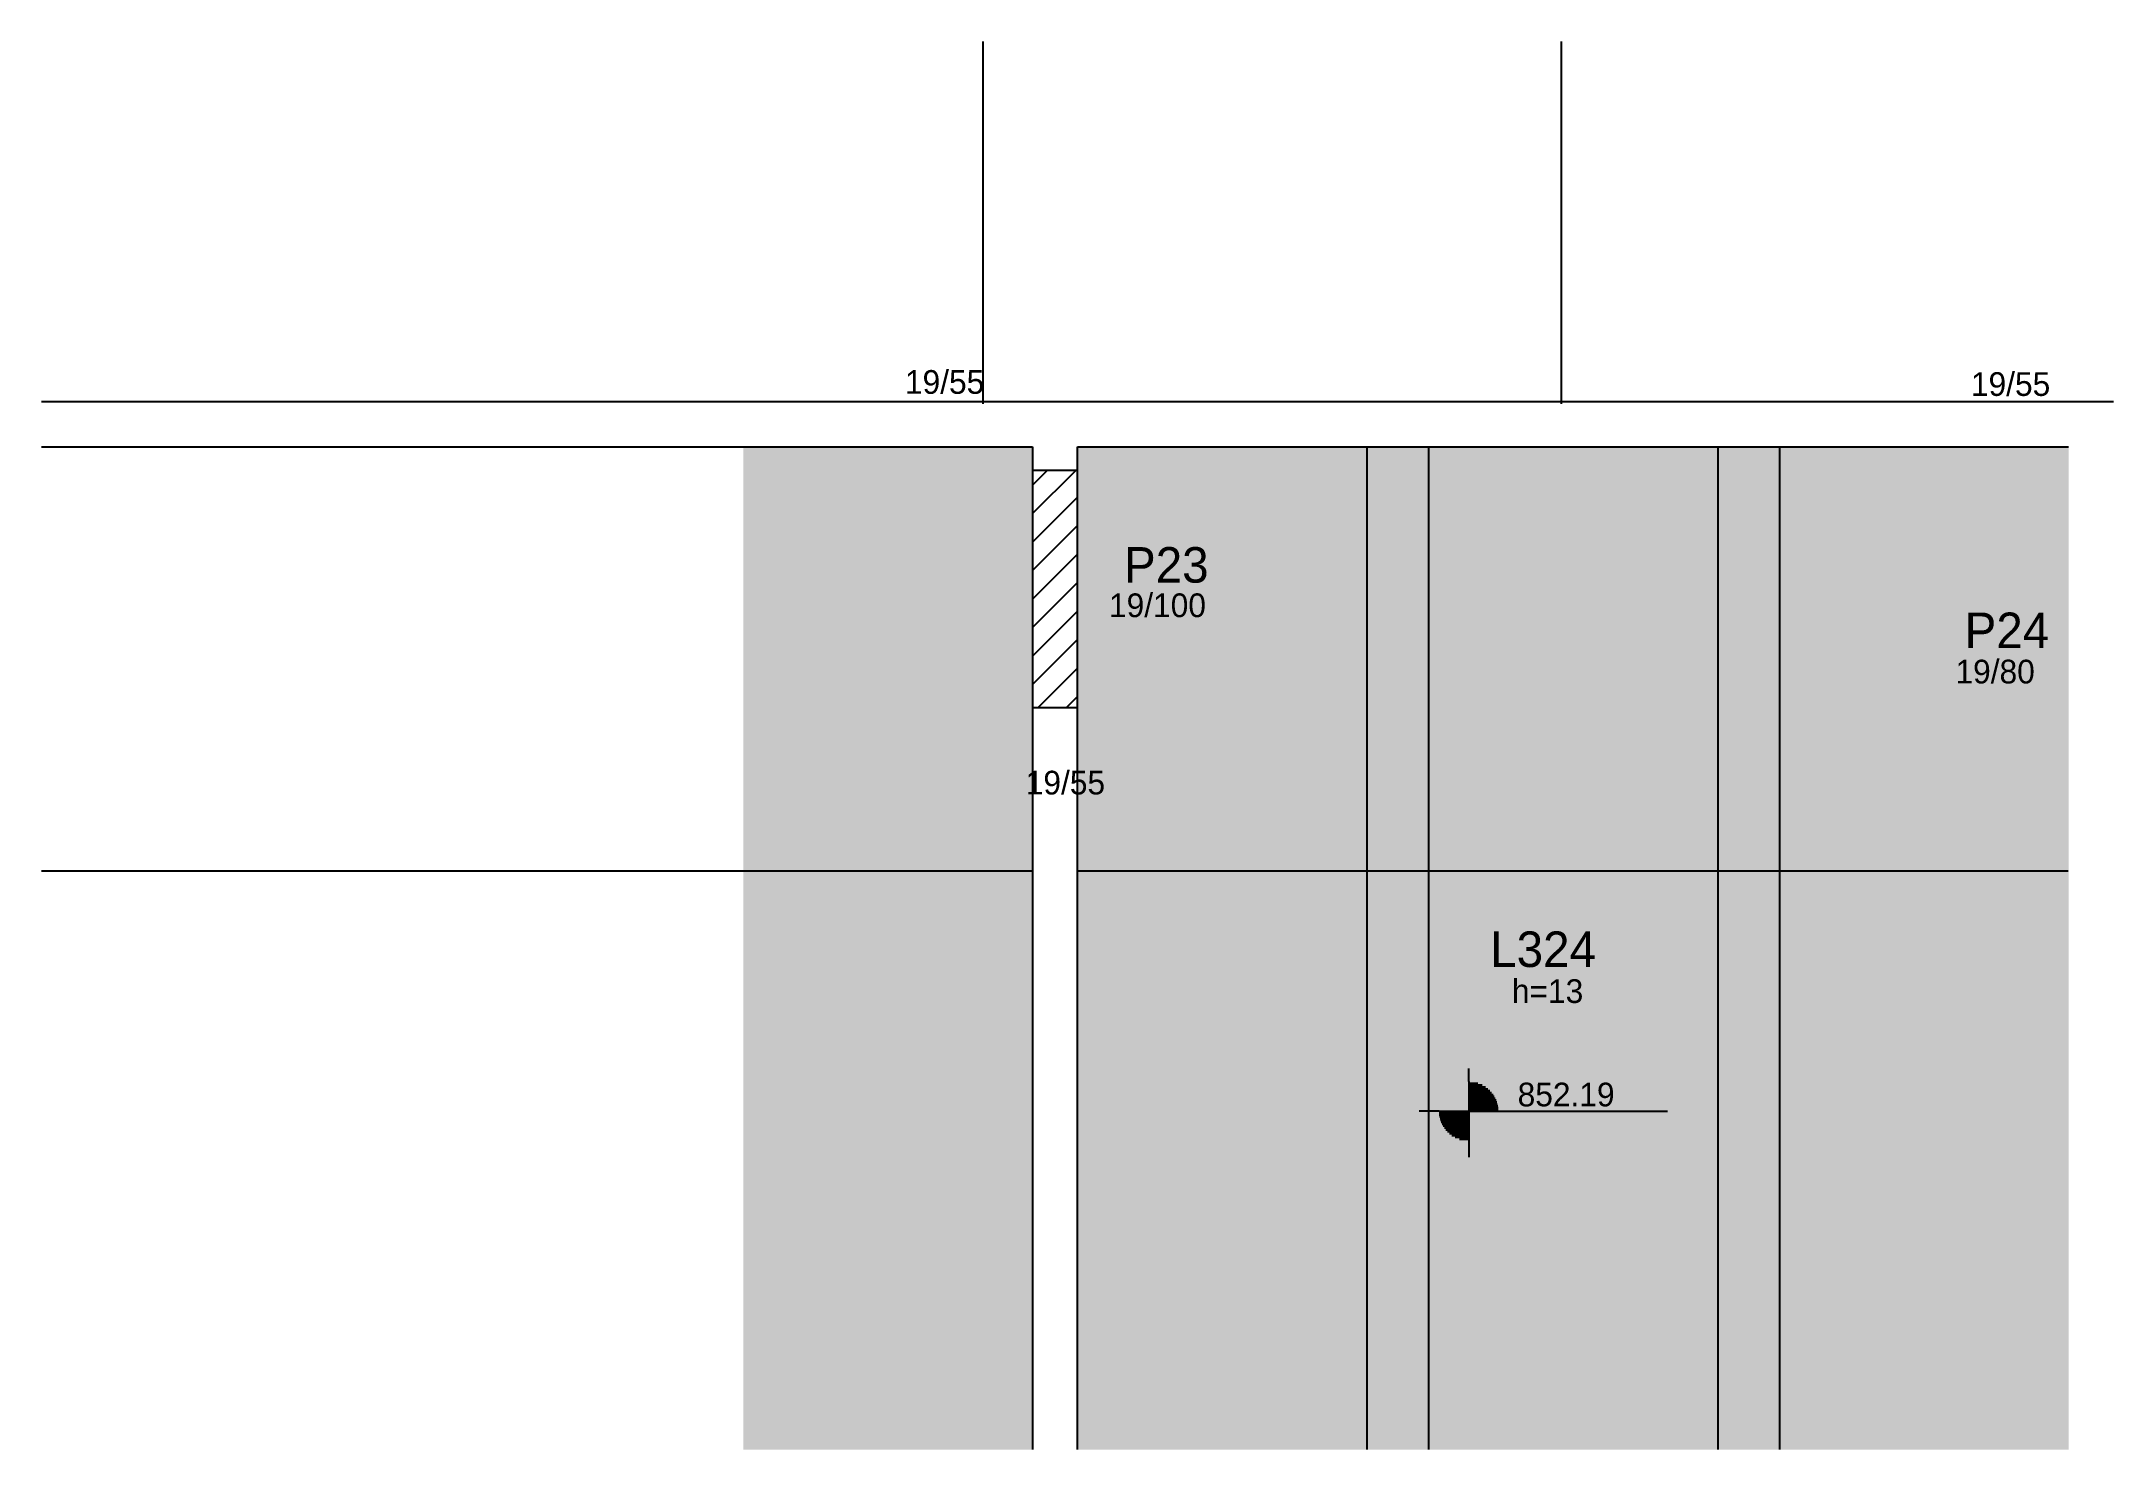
# Model space of a CAD drawing. Header units: metres. Extents: x 4478 to 5352, y 1668 to 2262.
import ezdxf

# ---------------------------------------------------------------- set-up
doc = ezdxf.new("R2010")
doc.units = ezdxf.units.M
for name, color, linetype in [('3', 7, 'Continuous'), ('4', 7, 'Continuous'), ('7', 7, 'Continuous'), ('Hachura', 7, 'Continuous'), ('Painéis', 7, 'Continuous'), ('REAPROVEITAMENTO', 7, 'Continuous')]:
    doc.layers.add(name, color=color, linetype=linetype)

msp = doc.modelspace()

# ---------------------------------------------------------------- hatches: boundary and pattern name
at = {"layer": 'Hachura'}
h = msp.add_hatch(color=7, dxfattribs=at)
h.dxf.hatch_style = 1
h.paths.add_polyline_path([(5037.08, 1667.94), (5063.08, 1667.94), (5063.08, 1667.94), (5063.08, 2090.94), (5063.08, 2090.94), (5037.08, 2090.94), (5037.08, 2090.94), (5037.08, 1667.94)])
h = msp.add_hatch(color=7, dxfattribs=at)
h.dxf.hatch_style = 1
h.paths.add_polyline_path([(5185.08, 1667.94), (5211.08, 1667.94), (5211.08, 1667.94), (5211.08, 2090.94), (5211.08, 2090.94), (5185.08, 2090.94), (5185.08, 2090.94), (5185.08, 1667.94)])
at = {"layer": 'REAPROVEITAMENTO'}
h = msp.add_hatch(color=7, dxfattribs=at)
h.dxf.hatch_style = 1
h.paths.add_polyline_path([(4896.08, 1667.94), (4774.08, 1667.94), (4774.08, 1667.94), (4774.08, 2090.94), (4774.08, 2090.94), (4896.08, 2090.94), (4896.08, 2090.94), (4896.08, 1667.94)])
h = msp.add_hatch(color=7, dxfattribs=at)
h.dxf.hatch_style = 1
h.paths.add_polyline_path([(5037.07, 1667.94), (4915.07, 1667.94), (4915.07, 1667.94), (4915.07, 2090.94), (4915.07, 2090.94), (5037.07, 2090.94), (5037.07, 2090.94), (5037.07, 1667.94)])
h = msp.add_hatch(color=7, dxfattribs=at)
h.dxf.hatch_style = 1
h.paths.add_polyline_path([(5185.08, 1667.94), (5063.08, 1667.94), (5063.08, 1667.94), (5063.08, 2090.94), (5063.08, 2090.94), (5185.08, 2090.94), (5185.08, 2090.94), (5185.08, 1667.94)])
h = msp.add_hatch(color=7, dxfattribs=at)
h.dxf.hatch_style = 1
h.paths.add_polyline_path([(5333.08, 1667.94), (5211.08, 1667.94), (5211.08, 1667.94), (5211.08, 2090.94), (5211.08, 2090.94), (5333.08, 2090.94), (5333.08, 2090.94), (5333.08, 1667.94)])

# ---------------------------------------------------------------- linework, layer by layer
at = {"layer": '3', "color": 7, "lineweight": 25}
for p, q in [((4896.07, 2062.74), (4914.26, 2080.94)), ((4896.07, 2074.76), (4902.24, 2080.94)), ((4896.07, 2050.72), (4915.07, 2069.72)), ((4896.07, 2038.7), (4915.07, 2057.7)), ((4896.07, 2026.68), (4915.07, 2045.68)), ((4896.07, 2014.66), (4915.07, 2033.66)), ((4896.07, 2002.64), (4915.07, 2021.64)), ((4896.07, 1990.62), (4915.07, 2009.62)), ((4898.41, 1980.94), (4915.07, 1997.6)), ((4910.43, 1980.94), (4915.07, 1985.58)), ((5080.03, 1823.15), (5080.03, 1828.65)), ((5080.03, 1823.15), (5080.03, 1798.15)), ((5080.03, 1822.54), (5083.88, 1822.54)), ((5080.03, 1821.75), (5085.78, 1821.75)), ((5080.03, 1820.95), (5087.1, 1820.95)), ((5080.03, 1820.16), (5088.14, 1820.16)), ((5080.03, 1819.37), (5088.99, 1819.37)), ((5080.03, 1818.57), (5089.7, 1818.57)), ((5067.53, 1810.65), (5059.11, 1810.65)), ((5067.53, 1810.65), (5092.53, 1810.65)), ((5080.03, 1809.85), (5067.53, 1809.85)), ((5080.03, 1817.78), (5090.3, 1817.78)), ((5080.03, 1816.99), (5090.8, 1816.99)), ((5080.03, 1816.2), (5091.23, 1816.2)), ((5080.03, 1815.4), (5091.59, 1815.4)), ((5080.03, 1814.61), (5091.89, 1814.61)), ((5080.03, 1813.82), (5092.12, 1813.82)), ((5080.03, 1813.02), (5092.3, 1813.02)), ((5080.03, 1812.23), (5092.43, 1812.23)), ((5080.03, 1811.44), (5092.53, 1811.44)), ((5092.53, 1810.65), (5163.96, 1810.65)), ((5080.03, 1809.06), (5067.63, 1809.06)), ((5080.03, 1808.27), (5067.76, 1808.27)), ((5080.03, 1807.47), (5067.94, 1807.47)), ((5080.03, 1806.68), (5068.18, 1806.68)), ((5080.03, 1805.89), (5068.47, 1805.89)), ((5080.03, 1805.1), (5068.83, 1805.1)), ((5080.03, 1804.3), (5069.26, 1804.3)), ((5080.03, 1803.51), (5069.77, 1803.51)), ((5080.03, 1802.72), (5070.37, 1802.72)), ((5080.03, 1801.92), (5071.08, 1801.92)), ((5080.03, 1801.13), (5071.92, 1801.13)), ((5080.03, 1800.34), (5072.96, 1800.34)), ((5080.03, 1799.55), (5074.28, 1799.55)), ((5080.03, 1798.75), (5076.18, 1798.75)), ((5080.03, 1798.15), (5080.03, 1791.28))]:
    msp.add_line(p, q, dxfattribs=at)
for points in [[(4905.57, 2109.94), (4478.07, 2109.94)], [(5352.07, 2109.94), (4905.57, 2109.94)], [(4478.07, 2090.94), (4896.07, 2090.94)], [(4896.07, 2090.94), (4896.07, 2080.94)], [(4915.07, 2090.94), (5333.07, 2090.94)], [(4915.07, 2080.94), (4915.07, 2090.94)], [(4896.07, 1980.94), (4896.07, 1667.94)], [(4915.07, 1667.94), (4915.07, 1980.94)]]:
    msp.add_lwpolyline(points, dxfattribs=at)
at = {"layer": '7', "color": 7, "lineweight": 25}
msp.add_lwpolyline([(4896.07, 1980.94), (4915.07, 1980.94), (4915.07, 2080.94), (4896.07, 2080.94), (4896.07, 1980.94)], dxfattribs=at)
at = {"layer": 'Painéis', "color": 7, "lineweight": 25}
for p, q in [((4875.07, 2261.94), (4875.07, 2109.01)), ((5119.07, 2261.94), (5119.07, 2109.01)), ((5037.08, 2090.94), (5037.08, 1667.94)), ((5063.08, 2090.94), (5063.08, 1667.94)), ((5185.08, 2090.94), (5185.08, 1667.94)), ((5211.08, 2090.94), (5211.08, 1667.94)), ((4895.98, 1911.94), (4477.98, 1911.94)), ((5332.98, 1911.94), (4914.98, 1911.94))]:
    msp.add_line(p, q, dxfattribs=at)

# ---------------------------------------------------------------- texts
at = {"layer": '3', "color": 7, "lineweight": 25}
for s, p in [('19/55', (4842.23, 2113.29)), ('19/55', (5291.9, 2112.41)), ('19/100', (4928.31, 2019.1)), ('19/80', (5285.38, 1991.12)), ('19/55', (4893.2, 1944.28)), ('h=13', (5098.26, 1856.33)), ('852.19', (5100.69, 1812.71))]:
    msp.add_text(s, height=10, dxfattribs=at).set_placement(p)
at = {"layer": '4', "color": 7, "lineweight": 25}
for s, p in [('P23', (4934.64, 2033.63)), ('P24', (5289.23, 2006.01)), ('L324', (5089.12, 1871.5))]:
    msp.add_text(s, height=15, dxfattribs=at).set_placement(p)

doc.saveas('drawing.dxf')
